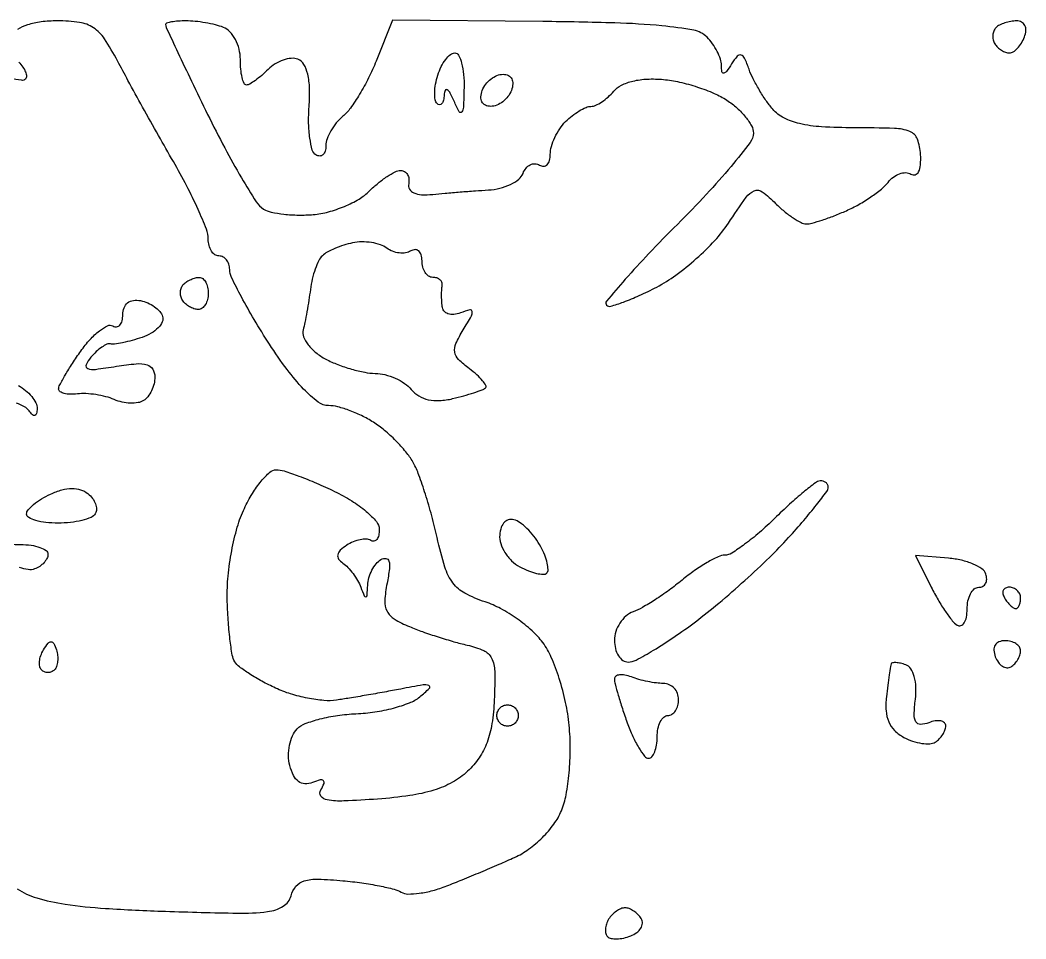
# Model space of a CAD drawing. Extents: x 0 to 102, y 0 to 135.
# Drawn here: x 67.63 to 75.59, y 128.09 to 135.37 of the extents above; entities that cross this region are included whole.
import ezdxf

# ---------------------------------------------------------------- set-up
doc = ezdxf.new("R2010")
doc.units = 0
doc.header["$MEASUREMENT"] = 0

msp = doc.modelspace()

# ---------------------------------------------------------------- linework, layer by layer
for points in [[(67.604558, 128.48877, 0.075392), (67.76081, 128.416914, 0.032644), (67.984988, 128.367895, 0.022005), (68.304221, 128.333928, 0.007102), (68.779432, 128.311197, 0.003674), (69.346715, 128.296306, 0.035345), (69.587711, 128.308792, 0.103771), (69.711171, 128.350974, 0.197247), (69.773281, 128.433482, -0.110535), (69.812466, 128.5095, -0.148964), (69.876882, 128.551603, -0.078793), (69.98623, 128.565443, -0.015527), (70.184259, 128.553067, -0.011579), (70.332788, 128.535665, -0.013588), (70.472585, 128.512106, -0.01255), (70.588996, 128.486169, -0.077466), (70.645347, 128.462414, 0.139777), (70.697691, 128.447599, 0.03368), (70.788505, 128.453899, 0.03198), (70.895715, 128.475693, 0.027011), (71.005656, 128.511942, 0.003983), (71.128296, 128.560992, 0.002318), (71.274707, 128.621701, 0.002317), (71.42083, 128.683884, 0.003915), (71.542645, 128.737526, 0.051994), (71.653937, 128.802217, 0.038346), (71.76237, 128.894868, 0.038816), (71.853586, 129.001106, 0.059865), (71.912864, 129.106515, 0.052306), (71.950496, 129.233463, 0.023125), (71.974488, 129.406941, 0.022219), (71.983447, 129.598429, 0.024534), (71.974783, 129.783682, 0.028937), (71.946685, 129.965107, 0.024362), (71.896649, 130.153026, 0.025123), (71.833545, 130.321097, 0.057183), (71.765839, 130.438352, 0.049954), (71.680706, 130.532016, 0.029624), (71.562688, 130.626291, 0.029422), (71.432484, 130.707192, 0.044238), (71.309876, 130.760294, -0.042299), (71.149662, 130.828948, -0.110365), (71.055094, 130.910107, -0.086261), (70.991078, 131.036247, -0.019488), (70.92939, 131.269493, 0.011204), (70.887104, 131.440807, 0.010555), (70.836406, 131.613527, 0.010577), (70.785028, 131.764622, 0.035633), (70.742475, 131.859868, 0.046372), (70.69111, 131.937575, 0.023514), (70.613398, 132.025508, 0.023137), (70.523996, 132.109421, 0.031869), (70.435912, 132.175519, 0.029102), (70.343463, 132.228679, 0.025221), (70.241009, 132.273604, 0.026023), (70.143897, 132.304794, 0.064775), (70.070058, 132.3144, -0.166661), (69.987182, 132.342814, -0.036095), (69.873011, 132.44555, -0.030891), (69.74236, 132.599367, -0.017314), (69.602212, 132.80085, -0.009107), (69.481935, 132.994879, -0.012167), (69.380357, 133.175469, -0.009439), (69.302725, 133.328617, -0.11202), (69.28783, 133.39305, 0.078452), (69.281284, 133.433447, 0.090239), (69.262675, 133.467736, 0.100328), (69.235099, 133.490663, 0.124032), (69.2028, 133.4988, -0.155702), (69.170534, 133.509097, -0.097603), (69.143051, 133.538108, -0.079842), (69.124502, 133.581446, -0.061347), (69.1182, 133.632615, 0.093939), (69.103421, 133.710585, 0.012088), (69.03709, 133.867985, 0.013772), (68.947809, 134.052551, 0.011088), (68.84208, 134.245965, -0.002203), (68.724198, 134.452792, -0.001734), (68.598273, 134.677829, -0.001752), (68.482712, 134.887768, -0.00433), (68.399842, 135.04275, 0.025066), (68.296533, 135.218069, 0.100469), (68.209161, 135.305884, 0.112226), (68.099718, 135.347597, 0.035171), (67.923613, 135.36, 0.03082), (67.794736, 135.352048, 0.048591), (67.686685, 135.327847, 0.060778), (67.607751, 135.290796, 0.162438)], [(67.617521, 135.033319, -0.04076), (67.650397, 134.994597, -0.060168), (67.671834, 134.955565, -0.079121), (67.679462, 134.922109, -0.216186), (67.671121, 134.899921, -0.232807), (67.640263, 134.889423, -0.016263), (67.547314, 134.904619, -0.020379)], [(67.615362, 132.472917, -0.04944), (67.672352, 132.434742, -0.050289), (67.720381, 132.386319, -0.055241), (67.753029, 132.335434, -0.118723), (67.763305, 132.290273, -0.047552), (67.759129, 132.251628, -0.279229), (67.745839, 132.237284, -0.2656), (67.72633, 132.242064, -0.044454), (67.699855, 132.2721, 0.106271), (67.662665, 132.305076, 0.041689), (67.600043, 132.333822, 0.038872)], [(67.546644, 131.220289, 0.033013), (67.632707, 131.2146, -0.034045), (67.715631, 131.208947, -0.052008), (67.785605, 131.19182, -0.067621), (67.833771, 131.166805, -0.243856), (67.8492, 131.13705, -0.118697), (67.841373, 131.104545, -0.066907), (67.818136, 131.071027, -0.060818), (67.783886, 131.041617, -0.060185), (67.74345, 131.021189, -0.121347), (67.692268, 131.015741, -0.052203), (67.625122, 131.032156, -0.047458)]]:
    msp.add_lwpolyline(points, format="xyb")
for points in [[(68.942081, 135.36, 0.016986), (68.879873, 135.357886, 0.027684), (68.82747, 135.351392, 0.026678), (68.788382, 135.342158, 0.332906), (68.7798, 135.330697, 0.109396), (68.784625, 135.308907, 0.000576), (68.877625, 135.109817, 0.002512), (68.985165, 134.883259, 0.001586), (69.112822, 134.619913, 0.008417), (69.248392, 134.353935, 0.011399), (69.380305, 134.118664, 0.008507), (69.497393, 133.92804, 0.112822), (69.555754, 133.870505, 0.085617), (69.61685, 133.845907, 0.025427), (69.716586, 133.8297, 0.024699), (69.832418, 133.822641, 0.024359), (69.948925, 133.826982, 0.044401), (70.069263, 133.848219, 0.033302), (70.196597, 133.891836, 0.034058), (70.311784, 133.949578, 0.063241), (70.394293, 134.013493, -0.023851), (70.462564, 134.075544, -0.027175), (70.533632, 134.127981, -0.027877), (70.597978, 134.165303, -0.118008), (70.641, 134.1756, -0.133456), (70.671552, 134.167297, -0.125576), (70.694536, 134.144536, -0.10725), (70.706155, 134.11025, -0.077768), (70.70445, 134.06985, 0.182834), (70.711417, 134.027825, 0.159127), (70.744851, 133.99795, 0.093091), (70.806876, 133.983559, 0.03674), (70.8948, 133.986295, -0.003976), (70.992282, 133.995742, -0.002201), (71.111443, 134.005805, -0.002194), (71.232272, 134.014941, -0.003533), (71.335309, 134.021545, 0.046564), (71.426276, 134.035294, 0.050807), (71.510367, 134.065475, 0.057003), (71.575824, 134.106514, 0.133409), (71.609662, 134.152762, -0.078568), (71.633409, 134.19393, -0.10682), (71.666712, 134.220747, -0.124103), (71.704204, 134.229058, -0.131955), (71.740202, 134.218269, 0.146611), (71.772526, 134.209586, 0.191585), (71.800373, 134.2216, 0.133927), (71.819185, 134.25456, 0.063176), (71.8254, 134.30355, -0.07047), (71.834125, 134.365148, -0.038892), (71.860902, 134.436469, -0.037878), (71.899998, 134.505936, -0.049304), (71.946257, 134.562343, -0.030034), (71.998427, 134.608595, -0.031072), (72.055196, 134.647698, -0.032699), (72.108336, 134.675072, -0.102936), (72.147398, 134.6832, 0.108443), (72.185153, 134.691486, 0.039123), (72.233378, 134.71848, 0.036566), (72.283289, 134.757343, 0.03586), (72.327357, 134.803301, -0.106854), (72.388126, 134.85097, -0.055207), (72.479545, 134.883511, -0.047046), (72.593063, 134.899236, -0.034088), (72.720746, 134.896104, -0.033003), (72.848491, 134.875664, -0.022813), (72.989626, 134.836565, -0.023078), (73.122407, 134.786279, -0.042994), (73.22363, 134.731753, -0.037748), (73.303668, 134.67021, -0.040736), (73.371356, 134.598766, -0.044475), (73.418303, 134.52836, -0.125452), (73.4328, 134.471489, -0.16554), (73.407694, 134.397738, -0.009535), (73.256165, 134.208536, -0.013686), (73.061858, 133.987762, -0.009572), (72.83149, 133.749349, 0.006444), (72.603893, 133.516733, 0.010715), (72.418931, 133.314239, 0.004535), (72.27008, 133.140948, 0.389591), (72.271428, 133.109172, 0.274738), (72.303358, 133.101047, 0.015284), (72.404947, 133.134449, 0.020067), (72.528862, 133.185146, 0.013002), (72.668035, 133.253146, 0.037768), (72.819536, 133.347284, 0.024022), (72.981126, 133.477828, 0.024103), (73.128172, 133.622064, 0.040583), (73.234862, 133.757919, -0.008405), (73.375867, 133.963402, -0.139589), (73.439946, 134.014712, -0.266728), (73.503006, 134.006883, -0.035155), (73.608765, 133.915035, 0.022723), (73.676868, 133.852856, 0.026352), (73.747167, 133.800315, 0.026791), (73.810433, 133.762772, 0.121086), (73.851819, 133.7526, 0.067557), (73.897032, 133.758737, 0.012251), (73.978267, 133.783361, 0.012997), (74.072563, 133.817228, 0.011457), (74.169069, 133.857318, 0.024237), (74.266478, 133.906199, 0.02108), (74.363484, 133.966439, 0.021618), (74.446656, 134.028507, 0.056663), (74.498616, 134.081743, -0.065519), (74.540749, 134.123415, -0.076323), (74.59022, 134.150228, -0.088171), (74.639149, 134.158549, -0.137388), (74.679981, 134.146785, 0.213554), (74.714316, 134.142198, 0.210147), (74.740925, 134.164714, 0.096033), (74.755695, 134.219621, 0.032245), (74.756266, 134.303, 0.0756), (74.730809, 134.423296, 0.210826), (74.671756, 134.483588, 0.087711), (74.549363, 134.509066, 0.007536), (74.228462, 134.51394, -0.014495), (73.972816, 134.521383, -0.042118), (73.797957, 134.546431, -0.062735), (73.674634, 134.591695, -0.096324), (73.585671, 134.66205, -0.026437), (73.532619, 134.730868, -0.017077), (73.47833, 134.815616, -0.017172), (73.43081, 134.902344, -0.03081), (73.398808, 134.976929, 0.019455), (73.36331, 135.065136, 0.216487), (73.335559, 135.089617, 0.301005), (73.305175, 135.080607, 0.033478), (73.260344, 135.019229, -0.014717), (73.220301, 134.959853, -0.200171), (73.198545, 134.946428, -0.415805), (73.184381, 134.956762, -0.035206), (73.180295, 135.006493, 0.07732), (73.171768, 135.057418, 0.037416), (73.146277, 135.11855, 0.035961), (73.109531, 135.179611, 0.042969), (73.066307, 135.230978, 0.153187), (72.960646, 135.286173, 0.020603), (72.70926, 135.320619, 0.016435), (72.335269, 135.343877, 0.004947), (71.76542, 135.354903), (70.577226, 135.366134), (70.447144, 135.041027, -0.021041), (70.387488, 134.908399, -0.019908), (70.315873, 134.77872, -0.020323), (70.243312, 134.669173, -0.063186), (70.182931, 134.604601, 0.0476), (70.131609, 134.553027, 0.041325), (70.088201, 134.490282, 0.04342), (70.058426, 134.426344, 0.087482), (70.0488, 134.371748, -0.066369), (70.043068, 134.328759, -0.139212), (70.025829, 134.300112, -0.191081), (70.00029, 134.290065, -0.138569), (69.9706, 134.298544, -0.189861), (69.941658, 134.337258, -0.031209), (69.922339, 134.430492, -0.030549), (69.912753, 134.548812, -0.022721), (69.916119, 134.679861, 0.024056), (69.919494, 134.826543, 0.051585), (69.905042, 134.938671, 0.073482), (69.874322, 135.016043, 0.171587), (69.827566, 135.055929, 0.112739), (69.77553, 135.063361, 0.06147), (69.712055, 135.050134, 0.056505), (69.647499, 135.019655, 0.057913), (69.591991, 134.975705, -0.01807), (69.541238, 134.928494, -0.02255), (69.490706, 134.888621, -0.021585), (69.446287, 134.859533, -0.134964), (69.420343, 134.8524, -0.301737), (69.401602, 134.864842, -0.041072), (69.386201, 134.911869, -0.036093), (69.375497, 134.977259, -0.022526), (69.372, 135.054849, 0.061153), (69.362027, 135.136087, 0.0603), (69.332691, 135.212913, 0.06577), (69.289379, 135.274024, 0.114615), (69.238181, 135.308649, 0.03151), (69.175256, 135.328349, 0.017174), (69.096001, 135.344916, 0.017054), (69.013968, 135.356276, 0.025883)], [(75.516945, 135.36, 0.043144), (75.470804, 135.356011, 0.036448), (75.423263, 135.344108, 0.03799), (75.381306, 135.326658, 0.078993), (75.3527, 135.3059, 0.101199), (75.335425, 135.279744, 0.077739), (75.327708, 135.246307, 0.074868), (75.33047, 135.210886, 0.081757), (75.343593, 135.179, 0.06247), (75.366036, 135.151153, 0.051409), (75.396095, 135.127585, 0.05334), (75.428828, 135.111545, 0.087486), (75.459142, 135.1062, 0.145885), (75.489694, 135.115308, 0.059321), (75.523276, 135.143477, 0.051902), (75.554541, 135.184551, 0.045158), (75.578394, 135.2331, 0.072999), (75.589588, 135.283004, 0.132233), (75.58182, 135.323833, 0.160016), (75.556275, 135.350268, 0.121889)], [(71.069701, 135.1062, -0.281405), (71.099721, 135.087851, -0.053601), (71.123677, 135.025433, -0.043132), (71.139212, 134.936608, -0.027146), (71.142654, 134.83125, -0.005351), (71.137645, 134.676355, -0.150234), (71.124307, 134.638799, -0.552992), (71.104463, 134.64037, -0.018923), (71.064, 134.7255, 0.020587), (71.033808, 134.78848, 0.131311), (71.009887, 134.814193, 0.458181), (70.993408, 134.809115, 0.091006), (70.985346, 134.77485, -0.042478), (70.979583, 134.732256, -0.114578), (70.966452, 134.704901, -0.234577), (70.948757, 134.696693, -0.192021), (70.929375, 134.705025, -0.161178), (70.9138, 134.736009, -0.042888), (70.910415, 134.79193, -0.038895), (70.917425, 134.859741, -0.031652), (70.935076, 134.930625, -0.038269), (70.962215, 134.997822, -0.048491), (70.997609, 135.054625, -0.056639), (71.035485, 135.093897, -0.174319)], [(71.451096, 134.937, -0.110721), (71.493271, 134.927545, -0.163185), (71.520431, 134.901491, -0.139599), (71.528898, 134.860825, -0.073701), (71.517594, 134.8101, -0.07261), (71.49037, 134.761587, -0.063983), (71.449364, 134.720477, -0.066863), (71.40138, 134.692662, -0.098269), (71.353704, 134.6832, -0.110721), (71.311529, 134.692655, -0.163185), (71.284369, 134.718709, -0.139599), (71.275902, 134.759375, -0.073701), (71.287206, 134.8101, -0.07261), (71.31443, 134.858613, -0.063983), (71.355436, 134.899723, -0.066863), (71.40342, 134.927538, -0.098269)], [(70.531544, 133.560994, 0.081324), (70.480239, 133.587876, 0.042271), (70.409773, 133.604811, 0.040584), (70.332578, 133.610242, 0.048862), (70.2603, 133.602366, 0.025501), (70.190407, 133.583984, 0.02307), (70.120319, 133.558058, 0.023747), (70.059734, 133.528948, 0.065248), (70.021368, 133.501227, 0.090063), (69.992793, 133.462455, 0.028273), (69.964672, 133.39575, 0.027218), (69.941122, 133.316254, 0.027032), (69.926282, 133.234488, -0.006994), (69.914245, 133.148746, -0.0057), (69.89903, 133.057295, -0.005763), (69.883089, 132.973404, -0.01497), (69.869114, 132.913516, 0.161526), (69.872423, 132.859415, 0.06983), (69.908773, 132.796048, 0.058757), (69.970239, 132.733621, 0.047768), (70.0488, 132.682113, 0.029292), (70.142952, 132.639355, 0.021881), (70.251044, 132.603057, 0.022281), (70.356245, 132.577796, 0.046076), (70.440291, 132.569447, -0.059964), (70.516884, 132.559689, -0.043565), (70.598148, 132.53153, -0.044181), (70.671693, 132.490492, -0.070319), (70.724921, 132.442118, 0.084809), (70.784751, 132.390811, 0.080492), (70.85929, 132.361125, 0.06962), (70.948721, 132.354013, 0.043862), (71.05253, 132.369419, 0.008844), (71.140558, 132.392148, 0.011358), (71.220614, 132.416307, 0.009315), (71.286331, 132.439143, 0.090364), (71.311624, 132.454075, 0.354919), (71.315135, 132.473916, 0.047091), (71.289248, 132.511668, 0.037693), (71.244639, 132.557626, 0.021734), (71.184724, 132.606222, -0.035771), (71.098858, 132.679953, -0.159347), (71.068944, 132.738302, -0.148136), (71.078178, 132.805559, -0.029585), (71.135827, 132.913713, 0.007628), (71.200819, 133.023722, 0.170137), (71.207402, 133.059635, 0.444734), (71.18818, 133.072177, 0.026908), (71.114677, 133.048421, -0.065992), (71.061111, 133.035618, -0.110831), (71.015381, 133.041036, -0.142385), (70.98381, 133.06365, -0.143341), (70.969382, 133.099605, -0.013337), (70.966279, 133.143726, -0.010882), (70.965249, 133.191054, -0.011035), (70.966212, 133.234676, -0.028123), (70.969382, 133.26615, 0.137085), (70.966569, 133.290314, 0.119953), (70.951606, 133.310962, 0.101574), (70.926372, 133.324828, 0.075146), (70.8948, 133.3296, -0.153634), (70.862535, 133.339754, -0.097988), (70.835051, 133.368344, -0.080552), (70.816506, 133.411062, -0.062283), (70.8102, 133.461493, 0.069674), (70.803695, 133.50795, 0.144341), (70.78426, 133.53861, 0.189995), (70.755445, 133.548921, 0.131168), (70.721894, 133.53881, -0.101512), (70.68053, 133.523652, -0.066331), (70.629553, 133.522814, -0.062842), (70.577151, 133.535723, -0.069578)], [(69.0477, 133.3296, -0.17482), (69.074602, 133.319897, -0.093122), (69.097491, 133.292323, -0.073362), (69.112981, 133.251249, -0.053595), (69.1182, 133.2027, -0.06085), (69.112272, 133.154174, -0.079459), (69.094815, 133.113077, -0.097386), (69.068955, 133.085563, -0.156819), (69.038593, 133.0758, -0.079017), (69.004809, 133.081172, -0.05339), (68.969154, 133.097185, -0.052641), (68.937101, 133.12075, -0.069632), (68.913993, 133.1486, -0.081757), (68.90087, 133.180486, -0.074868), (68.898108, 133.215907, -0.077739), (68.905825, 133.249344, -0.101199), (68.9231, 133.2755, -0.055296), (68.948982, 133.296213, -0.038722), (68.982017, 133.313708, -0.039128), (69.016755, 133.325661, -0.063383)], [(68.58244, 133.145453, -0.057035), (68.638821, 133.127671, -0.051894), (68.691689, 133.09718, -0.055297), (68.733423, 133.059277, -0.100737), (68.756296, 133.019529, -0.189068), (68.754062, 132.97687, -0.088057), (68.722191, 132.930455, -0.068184), (68.666315, 132.887335, -0.04845), (68.594107, 132.854718, -0.013839), (68.515389, 132.830387, -0.01665), (68.440128, 132.812065, -0.015436), (68.376393, 132.800819, -0.098449), (68.343764, 132.802534, 0.17085), (68.315833, 132.800023, 0.042944), (68.27543, 132.777214, 0.038836), (68.23103, 132.7415, 0.030768), (68.188844, 132.696599, 0.066185), (68.151176, 132.636591, 0.441802), (68.163476, 132.607794, 0.116046), (68.224342, 132.601438, 0.008465), (68.39223, 132.625773, -0.017228), (68.548116, 132.645587, -0.090711), (68.633682, 132.637955, -0.193949), (68.678247, 132.603863, -0.134459), (68.6952, 132.541962, -0.059645), (68.688624, 132.487033, -0.050746), (68.669159, 132.431953, -0.053126), (68.640494, 132.384911, -0.091204), (68.606549, 132.354196, -0.099124), (68.562199, 132.337707, -0.048233), (68.501639, 132.333948, -0.045219), (68.435552, 132.342238, -0.049058), (68.373899, 132.362205, 0.039595), (68.30798, 132.384938, 0.025456), (68.22871, 132.401175, 0.025561), (68.148992, 132.409176, 0.043035), (68.08185, 132.406684, -0.035411), (68.025129, 132.403714, -0.057286), (67.97729, 132.41011, -0.079814), (67.944764, 132.424117, -0.256634), (67.9338, 132.444072, -0.121779), (67.9421, 132.477644, -0.010381), (67.985403, 132.555886, -0.013255), (68.042186, 132.647931, -0.009878), (68.109469, 132.746485, -0.028603), (68.18245, 132.837483, -0.043554), (68.256486, 132.906536, -0.052972), (68.321413, 132.947033, -0.256786), (68.363269, 132.944902, 0.165349), (68.392869, 132.938101, 0.190487), (68.418449, 132.951365, 0.122708), (68.43575, 132.985274, 0.056958), (68.4414, 133.03471, -0.091761), (68.451428, 133.088892, -0.135605), (68.479962, 133.127571, -0.131498), (68.525054, 133.146857, -0.083749)], [(69.656179, 131.8068, -0.07728), (69.717719, 131.797231, -0.011698), (69.835849, 131.756517, -0.012876), (69.974017, 131.701163, -0.010819), (70.11751, 131.635626, -0.027685), (70.253153, 131.560564, -0.035921), (70.367727, 131.47657, -0.038915), (70.449085, 131.395731, -0.179597), (70.4718, 131.334533, -0.051633), (70.466952, 131.28771, -0.112157), (70.451975, 131.25503, -0.18653), (70.429849, 131.241499, -0.18549), (70.404311, 131.246325, 0.132492), (70.369639, 131.256676, 0.055109), (70.320556, 131.252572, 0.04929), (70.265961, 131.236158, 0.045282), (70.213961, 131.209018, 0.044733), (70.163219, 131.16956, 0.154786), (70.14303, 131.133744, 0.2096), (70.150155, 131.099824, 0.088262), (70.184165, 131.06655, -0.054197), (70.22332, 131.03312, -0.029263), (70.264082, 130.984462, -0.028785), (70.300232, 130.929435, -0.040014), (70.325536, 130.8762, 0.008578), (70.352946, 130.807748, 0.381709), (70.365769, 130.801657, 0.311888), (70.375719, 130.813954, 0.007258), (70.380521, 130.892357, -0.05874), (70.390319, 130.951562, -0.048285), (70.413969, 131.011148, -0.050167), (70.447062, 131.062261, -0.085807), (70.485006, 131.095862, -0.169524), (70.524486, 131.104596, -0.310157), (70.548215, 131.0838, -0.095063), (70.551933, 131.022021, -0.016988), (70.533043, 130.907467, 0.034741), (70.515339, 130.769842, 0.134662), (70.533039, 130.686479, 0.138574), (70.590438, 130.625153, 0.037622), (70.710187, 130.564647, 0.013002), (70.813794, 130.52486, 0.007888), (70.938233, 130.482949, 0.007901), (71.063109, 130.445236, 0.013787), (71.16787, 130.418495, -0.048848), (71.298295, 130.375278, -0.175572), (71.360542, 130.315497, -0.111422), (71.385355, 130.212351, -0.014412), (71.382006, 129.984114, -0.027789), (71.363369, 129.796594, -0.050713), (71.324469, 129.64795, -0.058949), (71.26169, 129.525898, -0.056004), (71.171227, 129.419518, -0.063115), (71.05106, 129.332247, -0.050717), (70.903835, 129.269877, -0.039184), (70.713566, 129.227121, -0.017628), (70.458836, 129.199642, -0.007482), (70.191739, 129.184336, -0.050531), (70.059613, 129.1921, -0.20132), (70.010122, 129.222922, -0.301149), (70.008573, 129.272155, 0.036609), (70.034276, 129.321478, 0.319034), (70.029398, 129.344314, 0.255234), (70.003972, 129.350614, 0.027384), (69.944114, 129.331331, -0.10025), (69.883057, 129.321065, -0.151706), (69.83254, 129.338616, -0.11983), (69.792798, 129.386108, -0.050664), (69.763557, 129.464503, -0.061128), (69.753033, 129.542759, -0.052291), (69.760755, 129.62563, -0.054783), (69.784481, 129.700506, -0.092534), (69.821586, 129.754643, -0.104888), (69.886051, 129.796546, -0.02869), (70.002181, 129.833748, -0.027683), (70.141878, 129.861672, -0.025701), (70.287321, 129.874879, 0.028002), (70.435632, 129.889034, 0.026673), (70.583903, 129.919782, 0.02768), (70.711746, 129.96118, 0.079755), (70.792006, 130.007955, 0.020457), (70.867652, 130.075348, 0.53999), (70.86341, 130.097632, 0.141467), (70.818716, 130.10263, 0.004696), (70.641, 130.070454, -0.002501), (70.512166, 130.046544, -0.001862), (70.369751, 130.021397, -0.001882), (70.235276, 129.998689, -0.00427), (70.1334, 129.982772, -0.057985), (70.033038, 129.979699, -0.027254), (69.904317, 129.997804, -0.026566), (69.769946, 130.031734, -0.033708), (69.650544, 130.077752, -0.01614), (69.542942, 130.132075, -0.018521), (69.44401, 130.190952, -0.017922), (69.364437, 130.246534, -0.093185), (69.328506, 130.285933, -0.096735), (69.308182, 130.339811, -0.011794), (69.289943, 130.465372, -0.013625), (69.275717, 130.61722, -0.010849), (69.2684, 130.781634, -0.029671), (69.275112, 130.965174, -0.022628), (69.3034, 131.164289, -0.023079), (69.347935, 131.352355, -0.041122), (69.404058, 131.501065, -0.026628), (69.467449, 131.618126, -0.035023), (69.537964, 131.71699, -0.037645), (69.605579, 131.787444, -0.184735)], [(73.96155, 131.717712, 0.146182), (73.923784, 131.703456, 0.009244), (73.829759, 131.629007, 0.012966), (73.720048, 131.533914, 0.009238), (73.602, 131.422041, -0.015422), (73.481353, 131.310505, -0.01996), (73.363722, 131.216268, -0.01807), (73.261504, 131.146431, -0.140644), (73.206641, 131.13043, 0.110174), (73.153698, 131.11838, 0.021281), (73.066292, 131.072228, 0.021707), (72.967076, 131.008386, 0.018539), (72.868241, 130.932898, -0.014868), (72.765822, 130.853477, -0.013613), (72.655858, 130.77782, -0.013763), (72.554021, 130.715678, -0.042616), (72.48105, 130.681754, 0.092547), (72.424454, 130.648245, 0.067981), (72.37649, 130.593103, 0.066371), (72.344077, 130.525591, 0.078927), (72.333, 130.455855, 0.060979), (72.341045, 130.390138, 0.079558), (72.364733, 130.334482, 0.097443), (72.399826, 130.297222, 0.156528), (72.441027, 130.284, 0.123236), (72.504579, 130.299905, 0.012302), (72.642048, 130.377718, 0.014882), (72.803154, 130.480855, 0.011297), (72.973658, 130.603041, 0.013604), (73.159059, 130.750408, 0.008827), (73.365586, 130.930255, 0.008876), (73.561175, 131.113145, 0.01662), (73.711631, 131.268945, 0.007109), (73.831704, 131.405711, 0.010449), (73.932948, 131.529543, 0.00611), (74.013913, 131.635548, 0.16139), (74.025, 131.669004, 0.121304), (74.020092, 131.688936, 0.108733), (74.006362, 131.705255, 0.098733), (73.985781, 131.715398, 0.083109)], [(68.165519, 131.617664, -0.062451), (68.202133, 131.580012, -0.07365), (68.225928, 131.53642, -0.085922), (68.233734, 131.493814, -0.141776), (68.223976, 131.458814, -0.156668), (68.190006, 131.429828, -0.036699), (68.118146, 131.405835, -0.03433), (68.027457, 131.389311, -0.027908), (67.928807, 131.3838, -0.027252), (67.833472, 131.389, -0.042899), (67.753087, 131.404854, -0.052852), (67.69655, 131.427835, -0.27652), (67.68, 131.455472, -0.179577), (67.692377, 131.488821, -0.04118), (67.735915, 131.531699, -0.037513), (67.797476, 131.575688, -0.029002), (67.87035, 131.614321, -0.039157), (67.959901, 131.647132, -0.065495), (68.039182, 131.658477, -0.078789), (68.107742, 131.6484, -0.093129)], [(71.548953, 131.406852, 0.126371), (71.503198, 131.412137, 0.156031), (71.464657, 131.393711, 0.122264), (71.437577, 131.351641, 0.063442), (71.424973, 131.290061, 0.09725), (71.433071, 131.222159, 0.06304), (71.466757, 131.150328, 0.060164), (71.519562, 131.085641, 0.068761), (71.584115, 131.038702, 0.027395), (71.652731, 131.006682, 0.038191), (71.717319, 130.986313, 0.042606), (71.770027, 130.97867, 0.214248), (71.7972, 130.989, 0.211256), (71.807627, 131.015962, 0.04386), (71.800624, 131.067505, 0.039032), (71.781062, 131.13058, 0.028167), (71.750005, 131.197401, 0.036541), (71.707656, 131.264286, 0.031871), (71.65419, 131.327606, 0.033207), (71.598208, 131.378667, 0.076818)], [(74.97754, 131.105585), (74.716383, 131.126764), (74.841349, 130.876264, 0.015935), (74.895006, 130.776772, 0.018001), (74.952883, 130.684962, 0.017493), (75.007257, 130.610925, 0.087419), (75.045557, 130.576789, 0.220224), (75.075505, 130.573177, 0.17503), (75.101522, 130.59337, 0.096862), (75.119149, 130.638667, 0.044522), (75.1248, 130.702007, -0.050642), (75.131568, 130.768661, -0.070604), (75.151722, 130.825031, -0.090712), (75.181465, 130.86294, -0.183157), (75.21645, 130.8762, 0.125644), (75.248598, 130.884408, 0.143541), (75.270984, 130.90678, 0.124238), (75.279726, 130.940541, 0.08216), (75.273399, 130.980303, 0.163622), (75.242099, 131.021809, 0.049978), (75.172176, 131.060047, 0.044061), (75.080048, 131.089812, 0.035893)], [(75.458207, 130.8762, 0.108972), (75.428179, 130.869577, 0.182303), (75.410291, 130.851349, 0.161196), (75.407659, 130.823926, 0.082592), (75.4209, 130.7916, 0.029505), (75.443657, 130.759217, 0.035638), (75.468786, 130.731851, 0.038439), (75.492665, 130.712545, 0.151918), (75.510493, 130.707, 0.210953), (75.524759, 130.713299, 0.081139), (75.536841, 130.731851, 0.061769), (75.545064, 130.759211, 0.042167), (75.5478, 130.7916, 0.105053), (75.540942, 130.82388, 0.099167), (75.521482, 130.851349, 0.09642), (75.492407, 130.86976, 0.093332)], [(67.915801, 130.380296, -0.052621), (67.925632, 130.335624, -0.052345), (67.925946, 130.289804, -0.057227), (67.917304, 130.249664, -0.115259), (67.900312, 130.222313, -0.098356), (67.876931, 130.20668, -0.097782), (67.8493, 130.201128, -0.098103), (67.821708, 130.206499, -0.099724), (67.798429, 130.221971, -0.149701), (67.783902, 130.249324, -0.07231), (67.782035, 130.289322, -0.061761), (67.792342, 130.335178, -0.052326), (67.813918, 130.379955, -0.024362), (67.850291, 130.432861, -0.233206), (67.874101, 130.444704, -0.286646), (67.894563, 130.432019, -0.033951)], [(75.423555, 130.4532, 0.094172), (75.376336, 130.444227, 0.165347), (75.346336, 130.418788, 0.151817), (75.336545, 130.378503, 0.076022), (75.34782, 130.326786, 0.064087), (75.372004, 130.281922, 0.094924), (75.404327, 130.251255, 0.122111), (75.439409, 130.239364, 0.160704), (75.472065, 130.247179, 0.067219), (75.501037, 130.270984, 0.052295), (75.525553, 130.303621, 0.053444), (75.542219, 130.339677, 0.081728), (75.5478, 130.373593, 0.153789), (75.538236, 130.403953, 0.097959), (75.511303, 130.429815, 0.080499), (75.471062, 130.447266, 0.062212)], [(74.63835, 130.262519, 0.025236), (74.597127, 130.27411, 0.039963), (74.560831, 130.279364, 0.047746), (74.533503, 130.278502, 0.285999), (74.522954, 130.2699, 0.044858), (74.518093, 130.250029, 0.002109), (74.508044, 130.181717, 0.003463), (74.497004, 130.100383, 0.002481), (74.485742, 130.009303, 0.0463), (74.482912, 129.898459, 0.085106), (74.504029, 129.810956, 0.095818), (74.550729, 129.742351, 0.072799), (74.624037, 129.688141, 0.041132), (74.693622, 129.657965, 0.044298), (74.765513, 129.640492, 0.048841), (74.829265, 129.637156, 0.127751), (74.872748, 129.650581, 0.060089), (74.90444, 129.675875, 0.050857), (74.931262, 129.709349, 0.053168), (74.949531, 129.745523, 0.090604), (74.9556, 129.778738, 0.210881), (74.94458, 129.803703, 0.139224), (74.916084, 129.817921, 0.089464), (74.872616, 129.818254, 0.048944), (74.821076, 129.804068, -0.082406), (74.755954, 129.790734, -0.279581), (74.719623, 129.810947, -0.140195), (74.705603, 129.868417, -0.02035), (74.715326, 129.989692, 0.04005), (74.719248, 130.08614, 0.058961), (74.705986, 130.169801, 0.074489), (74.678139, 130.231544, 0.170068)], [(72.466819, 130.166151, 0.04204), (72.415525, 130.181033, 0.077915), (72.372309, 130.182885, 0.126312), (72.343902, 130.172063, 0.243531), (72.333, 130.151008, 0.063962), (72.338191, 130.110597, 0.007243), (72.362844, 130.021515, 0.008675), (72.395692, 129.916007, 0.006951), (72.434595, 129.803556, 0.019914), (72.478434, 129.695927, 0.028867), (72.526206, 129.605131, 0.02832), (72.571733, 129.538395, 0.232954), (72.603795, 129.5226, 0.226655), (72.629684, 129.534971, 0.074919), (72.651541, 129.572302, 0.057023), (72.666457, 129.627006, 0.038087), (72.6714, 129.6918, -0.048028), (72.677634, 129.756554, -0.068025), (72.696251, 129.811297, -0.088204), (72.723693, 129.848185, -0.191087), (72.756, 129.861, 0.148195), (72.788263, 129.870777, 0.098894), (72.815749, 129.898277, 0.082425), (72.834281, 129.939386, 0.064853), (72.8406, 129.9879, 0.093456), (72.831466, 130.036341, 0.096457), (72.805356, 130.077523, 0.099144), (72.766399, 130.105087, 0.104916), (72.720619, 130.1148, -0.032815), (72.665063, 130.11845, -0.017107), (72.596573, 130.129884, -0.016939), (72.526809, 130.146478, -0.024761)], [(71.487, 129.9456, -0.099038), (71.519287, 129.939141, -0.097945), (71.546749, 129.920749, -0.097945), (71.565141, 129.893287, -0.099038), (71.5716, 129.861, -0.099038), (71.565141, 129.828713, -0.097945), (71.546749, 129.801251, -0.097945), (71.519287, 129.782859, -0.099038), (71.487, 129.7764, -0.099038), (71.454713, 129.782859, -0.097945), (71.427251, 129.801251, -0.097945), (71.408859, 129.828713, -0.099038), (71.4024, 129.861, -0.099038), (71.408859, 129.893287, -0.097945), (71.427251, 129.920749, -0.097945), (71.454713, 129.939141, -0.099038)], [(72.4176, 128.3382, 0.099433), (72.384962, 128.331645, 0.052283), (72.348523, 128.311695, 0.049083), (72.314086, 128.282485, 0.053971), (72.287221, 128.247971, 0.057716), (72.269406, 128.209959, 0.065126), (72.26168, 128.170405, 0.074807), (72.264719, 128.135364, 0.138261), (72.27858, 128.11062, 0.152428), (72.306176, 128.096152, 0.052002), (72.351784, 128.09266, 0.045917), (72.406127, 128.099171, 0.038867), (72.461613, 128.115651, 0.067341), (72.509649, 128.141948, 0.097937), (72.542133, 128.177512, 0.123144), (72.554176, 128.21646, 0.153283), (72.544869, 128.253002, 0.056925), (72.519193, 128.285592, 0.050006), (72.485764, 128.313173, 0.052796), (72.45002, 128.331983, 0.095015)]]:
    msp.add_lwpolyline(points, format="xyb", close=True)

doc.saveas('drawing.dxf')
